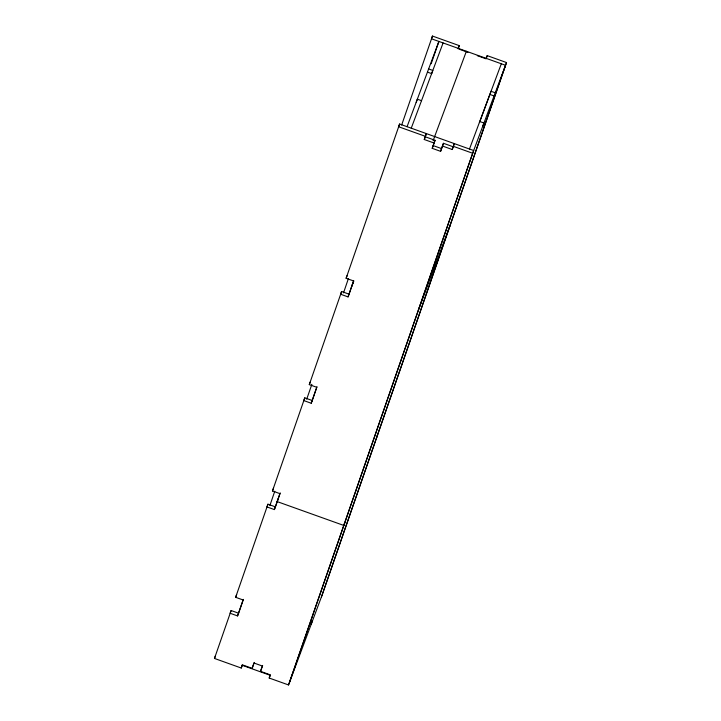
<?xml version="1.0" encoding="UTF-8"?>
<svg xmlns="http://www.w3.org/2000/svg" width="721" height="721" viewBox="0 0 721 721"><rect width="100%" height="100%" fill="white"/><g stroke="black" fill="none" stroke-linecap="round" stroke-linejoin="round"><path stroke-width="1.08" d="M242.274 665.312L241.256 668.034L214.47 658.444L231.135 610.534L238.588 613.201L237.57 615.923L230.116 613.256L231.135 610.534M237.57 615.923L243.094 599.971L235.641 597.303L267.96 504.195L275.413 506.863L274.395 509.576L266.941 506.917L267.96 504.195M274.395 509.576L279.919 493.633L272.466 490.965L304.785 397.848L312.238 400.515L311.22 403.237L303.766 400.57L304.785 397.848M311.22 403.237L316.744 387.285L309.291 384.617L341.61 291.509L349.063 294.177L348.045 296.899L340.591 294.231L341.61 291.509M348.045 296.899L353.569 280.947L346.116 278.279L399.605 124.021L473.67 150.527L289.554 682.228M269.888 505.547L274.764 491.253M306.704 399.209L311.86 384.32M343.529 292.861L348.405 278.567M401.642 125.066L432.465 36.05L459.25 45.63L458.141 48.821M238.408 613.733L243.374 599.376M275.233 507.395L280.244 492.903M312.049 401.047L317.024 386.69M348.874 294.709L353.66 280.884M416.224 102.373L417.333 99.183L421.524 100.679M407.059 126.689L438.9 41.439L431.167 63.772M241.256 668.034L242.364 664.843L252.143 668.34L254.261 662.428M424.272 139.514L425.282 136.801L435.069 140.298L434.051 143.019L424.272 139.514L426.39 133.61L425.372 136.323L398.587 126.743L399.605 124.021M433.078 140.757L466.388 51.272M252.143 668.34L253.981 663.023L262.372 666.024L260.524 671.341L270.312 674.847L269.203 678.037L288.535 684.95L322.413 594.257L506.53 62.556L487.198 55.634L486.179 58.356M440.594 151.338L442.442 146.021L452.22 149.517L453.239 146.796L443.451 143.299L440.594 151.338L432.212 148.337L434.051 143.019M432.212 148.337L435.069 140.298M262.651 665.429L260.524 671.341M452.22 149.517L454.338 143.605L453.329 146.327L472.661 153.249L506.53 62.556M487.198 55.634L486.089 58.825L477.293 55.67M479.429 122.615L491.046 91.279L495.237 92.784M288.535 684.95L472.661 153.249M482.845 126.202L483.944 123.012L479.753 121.516M311.121 624.485L312.229 621.295M321.395 596.979L505.511 65.269L431.446 38.772L432.465 36.05M346.116 278.279L347.134 275.557M309.291 384.617L310.309 381.896M272.466 490.965L273.484 488.243M235.641 597.303L236.659 594.582M351.821 286.201L353.786 280.938M411.249 128.194L443.091 42.936M214.47 658.444L215.489 655.731M278.171 498.887L277.161 501.6L343.773 525.438L344.791 522.716M458.232 48.352L459.25 45.63M442.442 146.021L443.451 143.299M269.203 678.037L270.222 675.316M469.479 149.022L501.32 63.772M418.441 310.039L450.283 224.781M376.632 437.467L377.651 434.745M459.124 49.172L467.929 52.327M428.625 68.946L432.816 70.451L431.708 73.641L427.517 72.136M489.947 94.469L494.137 95.974M433.231 145.615L441.613 148.616M241.95 665.195L270.537 675.424"/></g></svg>
